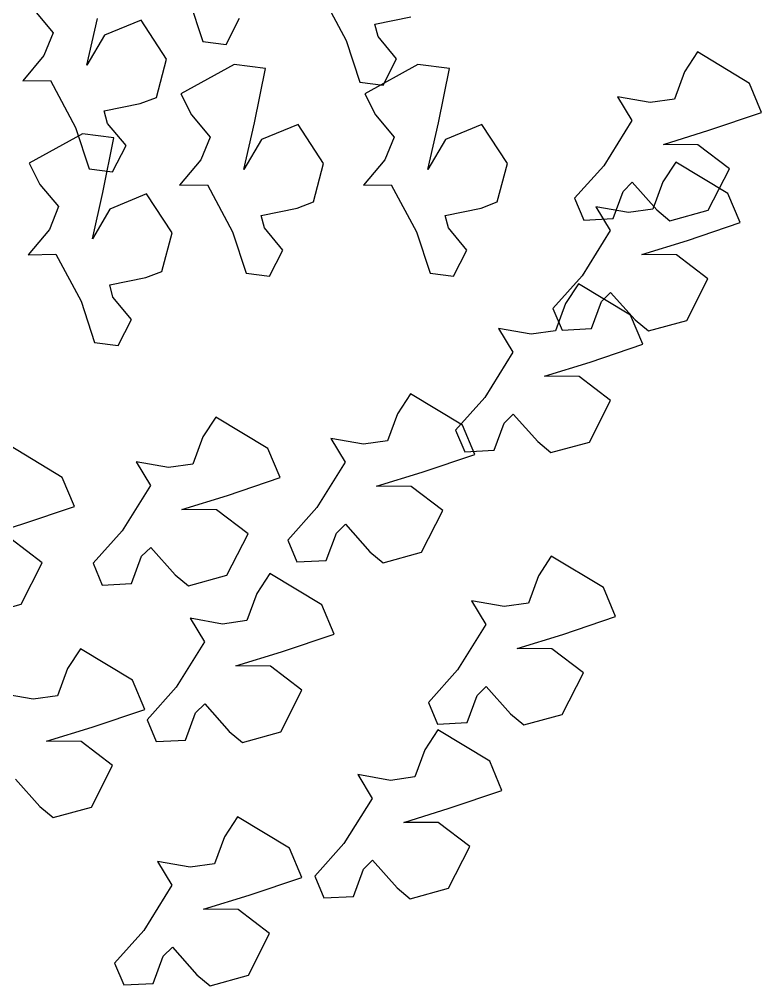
# Model space of a CAD drawing. Header units: millimetres. Extents: x 316.76 to 319.09, y 2548.11 to 2550.49.
# Drawn here: x 318.292 to 319.088, y 2548.376 to 2549.413 of the extents above; entities that cross this region are included whole.
import ezdxf

# ---------------------------------------------------------------- set-up
doc = ezdxf.new("R2010")
doc.units = ezdxf.units.MM
doc.header["$LTSCALE"] = 10
doc.layers.add('Vegetais', color=94, linetype='Continuous')

msp = doc.modelspace()

# ---------------------------------------------------------------- linework, layer by layer
at = {"layer": 'Vegetais'}
for p, q in [((318.6151, 2549.441), (318.6421, 2549.3905)), ((318.4737, 2549.4341), (318.4883, 2549.3895)), ((318.3079, 2549.4227), (318.3278, 2549.3988)), ((318.3641, 2549.3642), (318.3754, 2549.4141)), ((318.4221, 2549.4126), (318.3829, 2549.3962)), ((318.4494, 2549.3707), (318.4221, 2549.4126)), ((318.5135, 2549.3864), (318.5278, 2549.4145)), ((318.6728, 2549.4082), (318.7115, 2549.4161)), ((318.3278, 2549.3988), (318.3179, 2549.3744)), ((318.6763, 2549.3949), (318.6728, 2549.4082)), ((318.3829, 2549.3962), (318.3641, 2549.3642)), ((318.4883, 2549.3895), (318.5135, 2549.3864)), ((318.6421, 2549.3905), (318.6567, 2549.346)), ((318.6962, 2549.371), (318.6763, 2549.3949)), ((319.0188, 2549.3783), (319.0048, 2549.3569)), ((319.0745, 2549.3446), (319.0188, 2549.3783)), ((318.3179, 2549.3744), (318.2952, 2549.3472)), ((318.4386, 2549.3293), (318.4494, 2549.3707)), ((318.6819, 2549.3428), (318.6962, 2549.371)), ((318.5218, 2549.3648), (318.4647, 2549.3334)), ((318.5555, 2549.3606), (318.5218, 2549.3648)), ((318.5437, 2549.3021), (318.5555, 2549.3606)), ((318.7191, 2549.3648), (318.662, 2549.3334)), ((318.7528, 2549.3606), (318.7191, 2549.3648)), ((318.741, 2549.3021), (318.7528, 2549.3606)), ((318.2952, 2549.3472), (318.3249, 2549.3478)), ((318.3249, 2549.3478), (318.3519, 2549.2973)), ((319.0048, 2549.3569), (318.9941, 2549.3277)), ((318.6567, 2549.346), (318.6819, 2549.3428)), ((319.0877, 2549.3132), (319.0745, 2549.3446)), ((318.4213, 2549.3229), (318.4386, 2549.3293)), ((318.4647, 2549.3334), (318.4762, 2549.3107)), ((318.662, 2549.3334), (318.6735, 2549.3107)), ((318.9681, 2549.3241), (318.9331, 2549.3302)), ((318.9331, 2549.3302), (318.9485, 2549.3048)), ((318.9941, 2549.3277), (318.9681, 2549.3241)), ((318.3826, 2549.315), (318.4213, 2549.3229)), ((318.386, 2549.3017), (318.3826, 2549.315)), ((318.4762, 2549.3107), (318.4962, 2549.2868)), ((318.6735, 2549.3107), (318.6934, 2549.2868)), ((319.0312, 2549.2942), (319.0877, 2549.3132)), ((318.3519, 2549.2973), (318.3664, 2549.2528)), ((318.406, 2549.2778), (318.386, 2549.3017)), ((318.5325, 2549.2522), (318.5437, 2549.3021)), ((318.5905, 2549.3005), (318.5512, 2549.2842)), ((318.6178, 2549.2586), (318.5905, 2549.3005)), ((318.7297, 2549.2522), (318.741, 2549.3021)), ((318.7877, 2549.3005), (318.7485, 2549.2842)), ((318.815, 2549.2586), (318.7877, 2549.3005)), ((318.9485, 2549.3048), (318.9183, 2549.2562)), ((318.3593, 2549.2903), (318.3022, 2549.2589)), ((318.393, 2549.2861), (318.3593, 2549.2903)), ((318.3812, 2549.2276), (318.393, 2549.2861)), ((318.4962, 2549.2868), (318.4863, 2549.2624)), ((318.6934, 2549.2868), (318.6836, 2549.2624)), ((318.9823, 2549.279), (319.0312, 2549.2942)), ((318.3916, 2549.2496), (318.406, 2549.2778)), ((318.5512, 2549.2842), (318.5325, 2549.2522)), ((318.7485, 2549.2842), (318.7297, 2549.2522)), ((319.0194, 2549.2788), (318.9823, 2549.279)), ((319.0532, 2549.253), (319.0194, 2549.2788)), ((318.3022, 2549.2589), (318.3137, 2549.2362)), ((318.4863, 2549.2624), (318.4635, 2549.2352)), ((318.607, 2549.2173), (318.6178, 2549.2586)), ((318.6836, 2549.2624), (318.6608, 2549.2352)), ((318.8042, 2549.2173), (318.815, 2549.2586)), ((318.9183, 2549.2562), (318.887, 2549.2213)), ((318.9956, 2549.2601), (318.9817, 2549.2388)), ((319.0513, 2549.2264), (318.9956, 2549.2601)), ((318.3664, 2549.2528), (318.3916, 2549.2496)), ((319.0305, 2549.2084), (319.0532, 2549.253)), ((318.3137, 2549.2362), (318.3337, 2549.2123)), ((318.4635, 2549.2352), (318.4932, 2549.2358)), ((318.4932, 2549.2358), (318.5202, 2549.1853)), ((318.6608, 2549.2352), (318.6905, 2549.2358)), ((318.6905, 2549.2358), (318.7175, 2549.1853)), ((318.9391, 2549.2287), (318.9489, 2549.2384)), ((318.9489, 2549.2384), (318.9751, 2549.2088)), ((318.9817, 2549.2388), (318.9709, 2549.2096)), ((318.37, 2549.1777), (318.3812, 2549.2276)), ((318.428, 2549.226), (318.3887, 2549.2097)), ((318.4553, 2549.1841), (318.428, 2549.226)), ((318.9284, 2549.1995), (318.9391, 2549.2287)), ((319.0645, 2549.1951), (319.0513, 2549.2264)), ((318.3337, 2549.2123), (318.3238, 2549.1879)), ((318.5896, 2549.2108), (318.607, 2549.2173)), ((318.7869, 2549.2108), (318.8042, 2549.2173)), ((318.887, 2549.2213), (318.8968, 2549.1979)), ((318.3887, 2549.2097), (318.37, 2549.1777)), ((318.551, 2549.2029), (318.5896, 2549.2108)), ((318.5544, 2549.1896), (318.551, 2549.2029)), ((318.7482, 2549.2029), (318.7869, 2549.2108)), ((318.7517, 2549.1896), (318.7482, 2549.2029)), ((318.9449, 2549.2059), (318.91, 2549.2121)), ((318.91, 2549.2121), (318.9253, 2549.1866)), ((318.9709, 2549.2096), (318.9449, 2549.2059)), ((318.9751, 2549.2088), (318.9893, 2549.197)), ((318.9893, 2549.197), (319.0305, 2549.2084)), ((318.8968, 2549.1979), (318.9284, 2549.1995)), ((319.008, 2549.176), (319.0645, 2549.1951)), ((318.3238, 2549.1879), (318.301, 2549.1607)), ((318.4445, 2549.1428), (318.4553, 2549.1841)), ((318.5202, 2549.1853), (318.5348, 2549.1408)), ((318.5743, 2549.1657), (318.5544, 2549.1896)), ((318.7175, 2549.1853), (318.7321, 2549.1408)), ((318.7716, 2549.1657), (318.7517, 2549.1896)), ((318.9253, 2549.1866), (318.8951, 2549.138)), ((318.9591, 2549.1608), (319.008, 2549.176)), ((318.301, 2549.1607), (318.3307, 2549.1613)), ((318.3307, 2549.1613), (318.3577, 2549.1108)), ((318.56, 2549.1376), (318.5743, 2549.1657)), ((318.7573, 2549.1376), (318.7716, 2549.1657)), ((318.9962, 2549.1606), (318.9591, 2549.1608)), ((319.03, 2549.1348), (318.9962, 2549.1606)), ((318.4271, 2549.1363), (318.4445, 2549.1428)), ((318.5348, 2549.1408), (318.56, 2549.1376)), ((318.7321, 2549.1408), (318.7573, 2549.1376)), ((318.3885, 2549.1284), (318.4271, 2549.1363)), ((318.8951, 2549.138), (318.8638, 2549.1031)), ((318.8912, 2549.1295), (318.8772, 2549.1082)), ((318.9469, 2549.0958), (318.8912, 2549.1295)), ((319.0074, 2549.0902), (319.03, 2549.1348)), ((318.3919, 2549.1151), (318.3885, 2549.1284)), ((318.9159, 2549.1106), (318.9257, 2549.1202)), ((318.9257, 2549.1202), (318.9519, 2549.0907)), ((318.3577, 2549.1108), (318.3723, 2549.0663)), ((318.4118, 2549.0912), (318.3919, 2549.1151)), ((318.9052, 2549.0814), (318.9159, 2549.1106)), ((318.8638, 2549.1031), (318.8737, 2549.0797)), ((318.8772, 2549.1082), (318.8665, 2549.079)), ((318.3975, 2549.0631), (318.4118, 2549.0912)), ((318.9601, 2549.0645), (318.9469, 2549.0958)), ((318.9519, 2549.0907), (318.9662, 2549.0789)), ((318.9662, 2549.0789), (319.0074, 2549.0902)), ((318.8405, 2549.0753), (318.8055, 2549.0815)), ((318.8055, 2549.0815), (318.8209, 2549.0561)), ((318.8665, 2549.079), (318.8405, 2549.0753)), ((318.8737, 2549.0797), (318.9052, 2549.0814)), ((318.3723, 2549.0663), (318.3975, 2549.0631)), ((318.9036, 2549.0454), (318.9601, 2549.0645)), ((318.8209, 2549.0561), (318.7907, 2549.0074)), ((318.8547, 2549.0303), (318.9036, 2549.0454)), ((318.8918, 2549.03), (318.8547, 2549.0303)), ((318.9256, 2549.0042), (318.8918, 2549.03)), ((318.7112, 2549.0113), (318.6973, 2548.99)), ((318.7669, 2548.9776), (318.7112, 2549.0113)), ((318.7907, 2549.0074), (318.7594, 2548.9725)), ((318.9029, 2548.9596), (318.9256, 2549.0042)), ((318.5024, 2548.9865), (318.4884, 2548.9652)), ((318.5581, 2548.9528), (318.5024, 2548.9865)), ((318.6973, 2548.99), (318.6865, 2548.9608)), ((318.8115, 2548.98), (318.8213, 2548.9896)), ((318.8213, 2548.9896), (318.8475, 2548.9601)), ((318.7801, 2548.9463), (318.7669, 2548.9776)), ((318.8008, 2548.9508), (318.8115, 2548.98)), ((318.4884, 2548.9652), (318.4777, 2548.936)), ((318.6605, 2548.9572), (318.6256, 2548.9633)), ((318.6256, 2548.9633), (318.6409, 2548.9379)), ((318.7594, 2548.9725), (318.7692, 2548.9491)), ((318.3375, 2548.9217), (318.2818, 2548.9554)), ((318.5713, 2548.9215), (318.5581, 2548.9528)), ((318.6865, 2548.9608), (318.6605, 2548.9572)), ((318.8475, 2548.9601), (318.8617, 2548.9483)), ((318.8617, 2548.9483), (318.9029, 2548.9596)), ((318.7236, 2548.9273), (318.7801, 2548.9463)), ((318.7692, 2548.9491), (318.8008, 2548.9508)), ((318.4516, 2548.9323), (318.4167, 2548.9385)), ((318.4167, 2548.9385), (318.4321, 2548.9131)), ((318.4777, 2548.936), (318.4516, 2548.9323)), ((318.6409, 2548.9379), (318.6107, 2548.8892)), ((318.3507, 2548.8904), (318.3375, 2548.9217)), ((318.6747, 2548.9121), (318.7236, 2548.9273)), ((318.4321, 2548.9131), (318.4018, 2548.8644)), ((318.5147, 2548.9024), (318.5713, 2548.9215)), ((318.7118, 2548.9118), (318.6747, 2548.9121)), ((318.7456, 2548.886), (318.7118, 2548.9118)), ((318.4659, 2548.8873), (318.5147, 2548.9024)), ((318.2942, 2548.8713), (318.3507, 2548.8904)), ((318.503, 2548.887), (318.4659, 2548.8873)), ((318.5368, 2548.8612), (318.503, 2548.887)), ((318.6107, 2548.8892), (318.5794, 2548.8544)), ((318.723, 2548.8414), (318.7456, 2548.886)), ((318.2453, 2548.8561), (318.2942, 2548.8713)), ((318.6316, 2548.8618), (318.6413, 2548.8714)), ((318.6413, 2548.8714), (318.6675, 2548.8419)), ((318.4018, 2548.8644), (318.3706, 2548.8295)), ((318.5141, 2548.8166), (318.5368, 2548.8612)), ((318.6208, 2548.8326), (318.6316, 2548.8618)), ((318.3162, 2548.8301), (318.2824, 2548.8559)), ((318.5794, 2548.8544), (318.5893, 2548.831)), ((318.4227, 2548.837), (318.4325, 2548.8466)), ((318.4325, 2548.8466), (318.4587, 2548.8171)), ((318.6675, 2548.8419), (318.6818, 2548.8301)), ((318.6818, 2548.8301), (318.723, 2548.8414)), ((318.2935, 2548.7855), (318.3162, 2548.8301)), ((318.3706, 2548.8295), (318.3804, 2548.8061)), ((318.412, 2548.8078), (318.4227, 2548.837)), ((318.5893, 2548.831), (318.6208, 2548.8326)), ((318.8621, 2548.8372), (318.8482, 2548.8159)), ((318.9179, 2548.8035), (318.8621, 2548.8372)), ((318.5603, 2548.8185), (318.5464, 2548.7972)), ((318.616, 2548.7848), (318.5603, 2548.8185)), ((318.3804, 2548.8061), (318.412, 2548.8078)), ((318.4587, 2548.8171), (318.4729, 2548.8053)), ((318.4729, 2548.8053), (318.5141, 2548.8166)), ((318.8482, 2548.8159), (318.8375, 2548.7867)), ((318.5464, 2548.7972), (318.5356, 2548.768)), ((318.931, 2548.7722), (318.9179, 2548.8035)), ((318.8114, 2548.783), (318.7765, 2548.7892)), ((318.7765, 2548.7892), (318.7918, 2548.7638)), ((318.2523, 2548.7742), (318.2935, 2548.7855)), ((318.6292, 2548.7535), (318.616, 2548.7848)), ((318.8375, 2548.7867), (318.8114, 2548.783)), ((318.5096, 2548.7643), (318.4747, 2548.7705)), ((318.4747, 2548.7705), (318.49, 2548.7451)), ((318.5356, 2548.768), (318.5096, 2548.7643)), ((318.8745, 2548.7532), (318.931, 2548.7722)), ((318.7918, 2548.7638), (318.7616, 2548.7151)), ((318.5727, 2548.7345), (318.6292, 2548.7535)), ((318.8256, 2548.738), (318.8745, 2548.7532)), ((318.3572, 2548.7378), (318.3432, 2548.7164)), ((318.4129, 2548.704), (318.3572, 2548.7378)), ((318.49, 2548.7451), (318.4598, 2548.6964)), ((318.8627, 2548.7377), (318.8256, 2548.738)), ((318.8965, 2548.7119), (318.8627, 2548.7377)), ((318.5238, 2548.7193), (318.5727, 2548.7345)), ((318.3432, 2548.7164), (318.3325, 2548.6872)), ((318.5609, 2548.719), (318.5238, 2548.7193)), ((318.5947, 2548.6932), (318.5609, 2548.719)), ((318.7616, 2548.7151), (318.7303, 2548.6802)), ((318.4261, 2548.6727), (318.4129, 2548.704)), ((318.8739, 2548.6673), (318.8965, 2548.7119)), ((318.4598, 2548.6964), (318.4285, 2548.6616)), ((318.7825, 2548.6877), (318.7923, 2548.6973)), ((318.7923, 2548.6973), (318.8184, 2548.6678)), ((318.3064, 2548.6836), (318.2715, 2548.6897)), ((318.3325, 2548.6872), (318.3064, 2548.6836)), ((318.5721, 2548.6486), (318.5947, 2548.6932)), ((318.7717, 2548.6585), (318.7825, 2548.6877)), ((318.3695, 2548.6537), (318.4261, 2548.6727)), ((318.4806, 2548.669), (318.4904, 2548.6786)), ((318.4904, 2548.6786), (318.5166, 2548.6491)), ((318.7303, 2548.6802), (318.7402, 2548.6569)), ((318.4699, 2548.6398), (318.4806, 2548.669)), ((318.8184, 2548.6678), (318.8327, 2548.656)), ((318.8327, 2548.656), (318.8739, 2548.6673)), ((318.3207, 2548.6385), (318.3695, 2548.6537)), ((318.4285, 2548.6616), (318.4384, 2548.6382)), ((318.7402, 2548.6569), (318.7717, 2548.6585)), ((318.5166, 2548.6491), (318.5309, 2548.6373)), ((318.5309, 2548.6373), (318.5721, 2548.6486)), ((318.7403, 2548.6507), (318.7263, 2548.6294)), ((318.796, 2548.617), (318.7403, 2548.6507)), ((318.3578, 2548.6382), (318.3207, 2548.6385)), ((318.3916, 2548.6124), (318.3578, 2548.6382)), ((318.4384, 2548.6382), (318.4699, 2548.6398)), ((318.7263, 2548.6294), (318.7156, 2548.6002)), ((318.3689, 2548.5678), (318.3916, 2548.6124)), ((318.8092, 2548.5857), (318.796, 2548.617)), ((318.6895, 2548.5965), (318.6546, 2548.6027)), ((318.6546, 2548.6027), (318.67, 2548.5772)), ((318.7156, 2548.6002), (318.6895, 2548.5965)), ((318.2873, 2548.5978), (318.3135, 2548.5683)), ((318.7526, 2548.5666), (318.8092, 2548.5857)), ((318.67, 2548.5772), (318.6397, 2548.5286)), ((318.3135, 2548.5683), (318.3277, 2548.5565)), ((318.3277, 2548.5565), (318.3689, 2548.5678)), ((318.7038, 2548.5514), (318.7526, 2548.5666)), ((318.5255, 2548.5574), (318.5116, 2548.536)), ((318.5813, 2548.5236), (318.5255, 2548.5574)), ((318.7409, 2548.5512), (318.7038, 2548.5514)), ((318.7747, 2548.5254), (318.7409, 2548.5512)), ((318.5116, 2548.536), (318.5009, 2548.5068)), ((318.6397, 2548.5286), (318.6085, 2548.4937)), ((318.5944, 2548.4923), (318.5813, 2548.5236)), ((318.752, 2548.4808), (318.7747, 2548.5254)), ((318.4748, 2548.5032), (318.4399, 2548.5093)), ((318.4399, 2548.5093), (318.4552, 2548.4839)), ((318.5009, 2548.5068), (318.4748, 2548.5032)), ((318.6606, 2548.5012), (318.6704, 2548.5108)), ((318.6704, 2548.5108), (318.6966, 2548.4812)), ((318.6499, 2548.472), (318.6606, 2548.5012)), ((318.5379, 2548.4733), (318.5944, 2548.4923)), ((318.6085, 2548.4937), (318.6183, 2548.4703)), ((318.4552, 2548.4839), (318.425, 2548.4353)), ((318.6966, 2548.4812), (318.7108, 2548.4695)), ((318.7108, 2548.4695), (318.752, 2548.4808)), ((318.489, 2548.4581), (318.5379, 2548.4733)), ((318.6183, 2548.4703), (318.6499, 2548.472)), ((318.5261, 2548.4578), (318.489, 2548.4581)), ((318.5599, 2548.432), (318.5261, 2548.4578)), ((318.425, 2548.4353), (318.3937, 2548.4004)), ((318.5373, 2548.3874), (318.5599, 2548.432)), ((318.4459, 2548.4078), (318.4557, 2548.4175)), ((318.4557, 2548.4175), (318.4818, 2548.3879)), ((318.4351, 2548.3786), (318.4459, 2548.4078)), ((318.3937, 2548.4004), (318.4036, 2548.377)), ((318.4818, 2548.3879), (318.4961, 2548.3761)), ((318.4961, 2548.3761), (318.5373, 2548.3874)), ((318.4036, 2548.377), (318.4351, 2548.3786))]:
    msp.add_line(p, q, dxfattribs=at)

doc.saveas('drawing.dxf')
